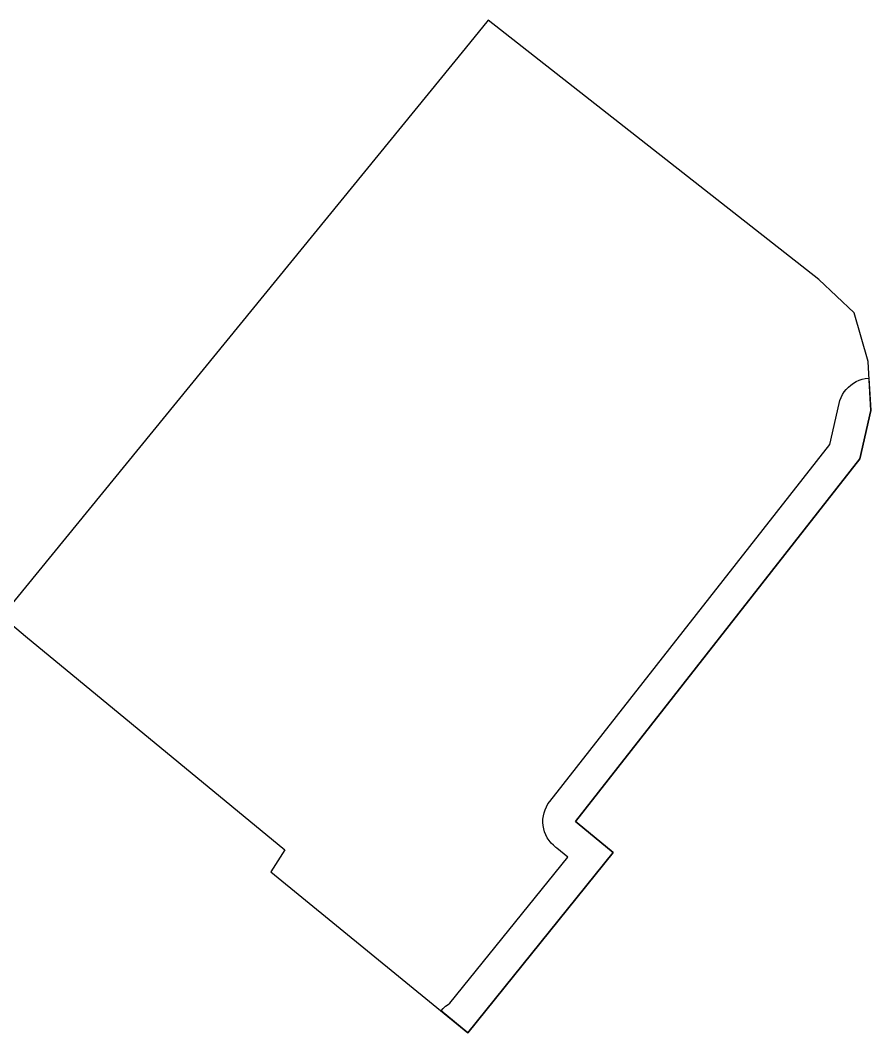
# Model space of a CAD drawing. Header units: metres. Extents: x -43.5 to 39.2, y -19.5 to 45.7.
# Drawn here: x 0.83 to 39.21, y 0 to 45.7 of the extents above; entities that cross this region are included whole.
import ezdxf

# ---------------------------------------------------------------- set-up
doc = ezdxf.new("R2010")
doc.units = ezdxf.units.M
doc.layers.add('SETBACK', color=5, linetype='Continuous')
doc.layers.add('SITE', color=1, linetype='Continuous')

msp = doc.modelspace()

# ---------------------------------------------------------------- linework, layer by layer
at = {"layer": 'SETBACK'}
msp.add_lwpolyline([(39.21, 28.08), (38.72, 25.9), (25.88, 9.54), (25.96, 9.48), (27.58, 8.13), (21.03, 0), (19.816, 0.99), (19.913, 1.097), (20.019, 1.194), (20.134, 1.28), (20.22, 1.332), (25.533, 7.927), (25.05, 8.329), (25, 8.367), (24.888, 8.46), (24.786, 8.564), (24.694, 8.678), (24.614, 8.8), (24.547, 8.929), (24.493, 9.065), (24.452, 9.205), (24.426, 9.349), (24.414, 9.494), (24.417, 9.64), (24.434, 9.785), (24.466, 9.927), (24.511, 10.066), (24.57, 10.199), (24.642, 10.326), (24.726, 10.445), (37.362, 26.545), (37.779, 28.402), (37.818, 28.54), (37.87, 28.674), (37.934, 28.803), (38.011, 28.925), (38.1, 29.038), (38.199, 29.142), (38.308, 29.236), (38.426, 29.319), (38.551, 29.39), (38.683, 29.448), (38.819, 29.493), (38.96, 29.525), (39.102, 29.542), (39.131, 29.543), (39.21, 28.08)], dxfattribs=at)
at = {"layer": 'SITE'}
msp.add_lwpolyline([(39.21, 28.08), (39.09, 30.3), (38.46, 32.5), (36.87, 34), (21.94, 45.7), (20.91, 44.43), (0, 18.8), (1.06, 17.9), (12.76, 8.25), (12.13, 7.26), (21.03, 0), (27.58, 8.13), (25.96, 9.48), (25.88, 9.54), (38.72, 25.9), (39.21, 28.08)], dxfattribs=at)

doc.saveas('drawing.dxf')
